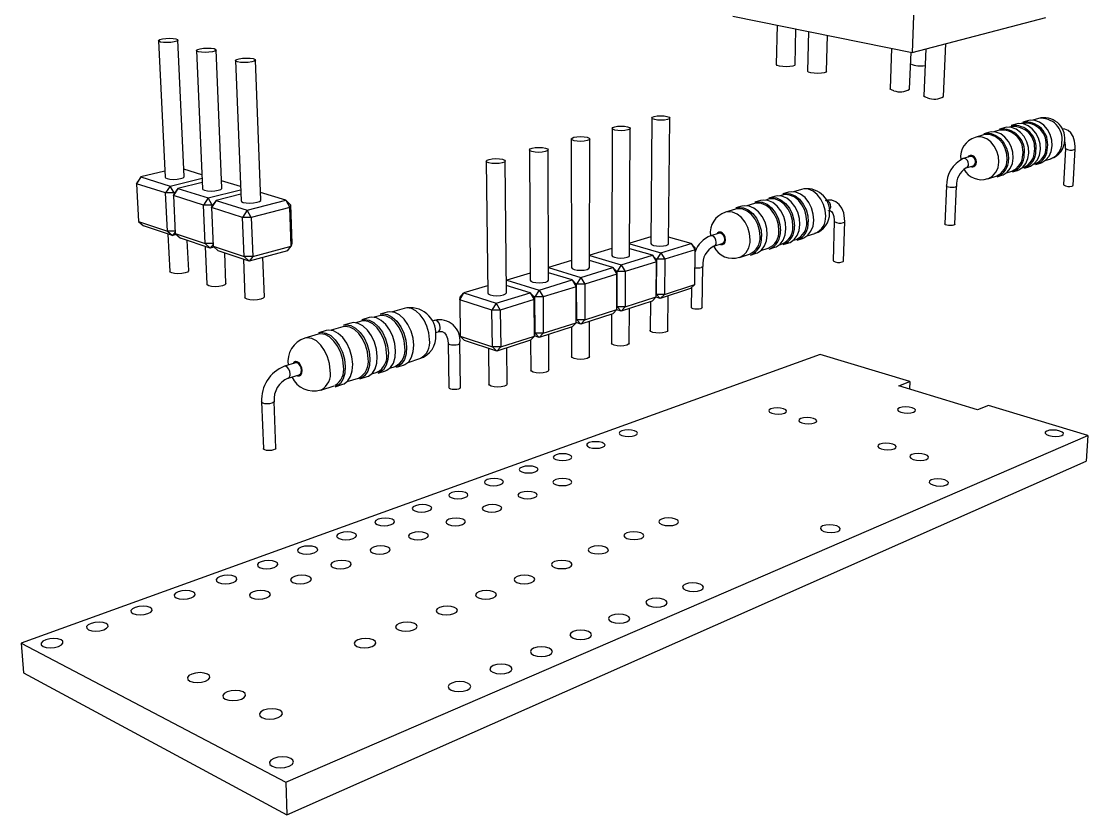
# Model space of a CAD drawing. Extents: x 0 to 139, y 0 to 200.
# Drawn here: x 71.4 to 139.2, y 117.5 to 168 of the extents above; entities that cross this region are included whole.
import ezdxf

# ---------------------------------------------------------------- set-up
doc = ezdxf.new("R2010")
doc.units = 0
doc.layers.get('0').update_dxf_attribs({"linetype": 'CONTINUOUS'})

msp = doc.modelspace()

# ---------------------------------------------------------------- linework, layer by layer
at = {"color": 7, "linetype": 'CONTINUOUS'}
for p, q in [((128.304, 172.298), (128.067, 165.997)), ((116.658, 168.303), (128.067, 165.997)), ((119.481, 167.733), (119.426, 165.229)), ((128.067, 165.997), (136.569, 168.213)), ((120.616, 165.211), (120.671, 167.492)), ((121.483, 167.328), (121.419, 164.803)), ((122.621, 164.781), (122.685, 167.085)), ((80.104, 166.732), (80.527, 158.051)), ((81.747, 158.101), (81.343, 166.776)), ((130.068, 163.185), (130.207, 166.555)), ((82.515, 166.112), (82.906, 157.312)), ((84.142, 157.359), (83.771, 166.153)), ((126.765, 166.26), (126.674, 163.679)), ((127.912, 163.647), (128.001, 166.011)), ((128.933, 166.223), (128.815, 163.221)), ((84.999, 165.472), (85.356, 156.551)), ((86.61, 156.595), (86.273, 165.51)), ((111.504, 161.818), (111.441, 153.833)), ((112.568, 153.824), (112.647, 161.812)), ((135.415, 161.646), (135.12, 161.558)), ((136.11, 161.79), (135.748, 161.682)), ((108.975, 161.159), (108.949, 153.076)), ((110.09, 153.072), (110.133, 161.157)), ((132.935, 160.905), (132.632, 160.814)), ((133.611, 161.042), (133.269, 160.94)), ((133.931, 161.203), (133.631, 161.113)), ((134.359, 161.266), (134.265, 161.238)), ((134.676, 161.425), (134.379, 161.336)), ((135.1, 161.488), (135.01, 161.461)), ((106.377, 160.482), (106.389, 152.299)), ((107.545, 152.3), (107.55, 160.484)), ((132.611, 160.742), (132.077, 160.582)), ((103.707, 159.785), (103.759, 151.501)), ((104.931, 151.507), (104.896, 159.792)), ((137.832, 159.878), (137.702, 157.559)), ((138.312, 157.531), (138.444, 159.851)), ((100.96, 159.069), (101.056, 150.68)), ((102.244, 150.692), (102.167, 159.081)), ((131.763, 159.375), (131.316, 159.238)), ((135.803, 158.878), (135.893, 158.907)), ((135.949, 158.86), (136.242, 158.953)), ((136.537, 159.111), (136.898, 159.225)), ((80.508, 158.435), (78.989, 158.072)), ((82.866, 158.21), (81.726, 158.559)), ((131.5, 158.637), (131.947, 158.776)), ((133.473, 158.075), (133.775, 158.171)), ((134.07, 158.33), (134.411, 158.437)), ((134.467, 158.39), (134.766, 158.485)), ((135.061, 158.644), (135.155, 158.673)), ((135.211, 158.626), (135.507, 158.72)), ((78.989, 158.072), (78.702, 157.634)), ((78.702, 157.634), (78.78, 157.78)), ((80.557, 157.045), (78.702, 157.634)), ((78.702, 157.634), (78.827, 155.236)), ((78.989, 158.072), (78.78, 157.78)), ((78.989, 158.072), (80.847, 157.488)), ((80.847, 157.488), (80.557, 157.045)), ((80.847, 157.488), (82.876, 157.982)), ((81.098, 157.046), (80.847, 157.488)), ((82.888, 157.709), (81.344, 157.332)), ((85.32, 157.459), (84.123, 157.825)), ((130.26, 157.492), (130.158, 155.075)), ((130.792, 155.051), (130.897, 157.47)), ((132.884, 157.954), (133.415, 158.122)), ((81.098, 157.046), (80.557, 157.045)), ((80.676, 154.621), (80.557, 157.045)), ((81.344, 157.332), (81.054, 156.887)), ((81.054, 156.887), (81.127, 157.037)), ((82.966, 156.279), (81.054, 156.887)), ((81.054, 156.887), (81.17, 154.457)), ((81.141, 157.056), (81.098, 157.046)), ((81.098, 157.046), (81.101, 156.985)), ((81.344, 157.332), (81.127, 157.037)), ((81.344, 157.332), (83.257, 156.73)), ((83.257, 156.73), (85.329, 157.247)), ((85.34, 156.963), (83.77, 156.569)), ((88.198, 156.578), (86.592, 157.07)), ((119.309, 156.829), (118.953, 156.722)), ((119.814, 156.91), (119.644, 156.859)), ((120.192, 157.093), (119.84, 156.988)), ((121.021, 157.272), (120.527, 157.124)), ((83.257, 156.73), (82.966, 156.279)), ((83.515, 156.28), (82.966, 156.279)), ((83.075, 153.823), (82.966, 156.279)), ((83.515, 156.28), (83.257, 156.73)), ((83.77, 156.569), (83.477, 156.117)), ((83.477, 156.117), (83.544, 156.271)), ((85.447, 155.491), (83.477, 156.117)), ((83.477, 156.117), (83.584, 153.653)), ((83.559, 156.291), (83.515, 156.28)), ((83.515, 156.28), (83.518, 156.211)), ((83.77, 156.569), (83.544, 156.271)), ((83.77, 156.569), (85.742, 155.949)), ((85.742, 155.949), (88.198, 156.578)), ((88.46, 156.126), (86.005, 155.492)), ((88.198, 156.578), (88.46, 156.126)), ((88.513, 156.281), (88.198, 156.578)), ((88.513, 156.281), (88.46, 156.126)), ((88.545, 153.662), (88.46, 156.126)), ((88.513, 156.281), (88.597, 153.823)), ((117.223, 156.205), (116.858, 156.096)), ((118.031, 156.376), (117.558, 156.234)), ((118.416, 156.562), (118.057, 156.455)), ((118.927, 156.644), (118.752, 156.592)), ((85.742, 155.949), (85.447, 155.491)), ((86.005, 155.492), (85.447, 155.491)), ((85.547, 153.001), (85.447, 155.491)), ((86.005, 155.492), (85.742, 155.949)), ((86.005, 155.492), (86.102, 153.002)), ((116.832, 156.017), (116.191, 155.825)), ((78.827, 155.236), (80.676, 154.621)), ((78.827, 155.236), (79.15, 154.952)), ((80.999, 154.335), (79.15, 154.952)), ((123.115, 155.24), (123.042, 152.731)), ((123.7, 152.713), (123.776, 155.223)), ((81.162, 154.622), (80.676, 154.621)), ((80.676, 154.621), (80.999, 154.335)), ((80.703, 154.433), (80.819, 152.056)), ((81.166, 154.557), (80.999, 154.335)), ((81.238, 154.396), (80.999, 154.335)), ((81.17, 154.457), (83.075, 153.823)), ((81.17, 154.457), (81.493, 154.169)), ((83.398, 153.534), (81.493, 154.169)), ((111.445, 154.258), (110.094, 153.853)), ((114.005, 153.833), (112.572, 154.233)), ((115.785, 154.483), (115.247, 154.318)), ((120.513, 154.034), (120.682, 154.088)), ((120.747, 154.038), (121.097, 154.149)), ((121.392, 154.312), (121.883, 154.468)), ((82.026, 152.11), (81.937, 154.021)), ((83.069, 153.644), (83.176, 151.237)), ((83.577, 153.824), (83.075, 153.823)), ((83.075, 153.823), (83.398, 153.534)), ((83.579, 153.769), (83.398, 153.534)), ((83.645, 153.599), (83.398, 153.534)), ((83.584, 153.653), (85.547, 153.001)), ((83.584, 153.653), (83.907, 153.364)), ((86.102, 153.002), (88.545, 153.662)), ((88.31, 153.371), (88.545, 153.662)), ((88.597, 153.823), (88.545, 153.662)), ((108.95, 153.509), (107.546, 153.087)), ((111.546, 153.078), (110.092, 153.496)), ((110.094, 153.8), (112.065, 153.237)), ((112.065, 153.237), (114.005, 153.833)), ((114.26, 153.424), (112.321, 152.824)), ((114.005, 153.833), (114.26, 153.424)), ((114.239, 153.57), (114.005, 153.833)), ((114.231, 151.212), (114.26, 153.424)), ((114.239, 153.57), (114.26, 153.424)), ((115.45, 153.659), (115.987, 153.826)), ((115.45, 153.659), (115.455, 153.661)), ((118.437, 153.376), (118.908, 153.525)), ((118.974, 153.475), (119.331, 153.589)), ((119.625, 153.753), (119.799, 153.808)), ((119.865, 153.758), (120.219, 153.87)), ((85.869, 152.709), (83.907, 153.364)), ((84.399, 151.288), (84.317, 153.227)), ((85.506, 152.83), (85.603, 150.395)), ((86.102, 153.002), (85.547, 153.001)), ((85.547, 153.001), (85.869, 152.709)), ((88.31, 153.371), (85.869, 152.709)), ((86.102, 153.002), (85.869, 152.709)), ((86.842, 150.442), (86.748, 152.947)), ((106.389, 152.74), (104.927, 152.301)), ((109.021, 152.304), (107.545, 152.739)), ((107.546, 153.056), (109.554, 152.467)), ((109.554, 152.467), (111.546, 153.078)), ((111.546, 153.078), (111.803, 152.663)), ((111.788, 152.814), (111.546, 153.078)), ((111.818, 152.823), (111.767, 152.837)), ((111.788, 152.814), (111.803, 152.663)), ((111.799, 150.591), (111.818, 152.823)), ((112.065, 153.237), (111.818, 152.823)), ((112.321, 152.824), (111.818, 152.823)), ((112.065, 153.237), (112.321, 152.824)), ((112.321, 152.824), (112.3, 150.592)), ((117.077, 152.945), (117.715, 153.147)), ((117.781, 153.097), (118.143, 153.212)), ((104.928, 152.293), (106.974, 151.676)), ((106.974, 151.676), (109.021, 152.304)), ((109.021, 152.304), (109.279, 151.883)), ((109.271, 152.037), (109.021, 152.304)), ((109.301, 152.046), (109.248, 152.062)), ((109.271, 152.037), (109.279, 151.883)), ((109.293, 149.788), (109.301, 152.046)), ((109.554, 152.467), (109.301, 152.046)), ((109.811, 152.047), (109.301, 152.046)), ((109.554, 152.467), (109.811, 152.047)), ((109.811, 152.047), (109.801, 149.789)), ((111.803, 152.663), (109.811, 152.047)), ((111.784, 150.426), (111.803, 152.663)), ((114.705, 149.748), (114.742, 152.374)), ((102.237, 151.457), (102.264, 151.501)), ((102.237, 151.472), (102.264, 151.501)), ((103.756, 151.95), (102.264, 151.501)), ((102.264, 151.501), (104.323, 150.863)), ((104.323, 150.863), (106.427, 151.508)), ((106.427, 151.508), (104.929, 151.962)), ((106.427, 151.508), (106.686, 151.08)), ((106.686, 151.239), (106.427, 151.508)), ((106.974, 151.676), (106.716, 151.249)), ((106.974, 151.676), (107.233, 151.25)), ((109.279, 151.883), (107.233, 151.25)), ((109.271, 149.618), (109.279, 151.883)), ((99.274, 150.249), (99.541, 150.684)), ((99.293, 150.412), (99.541, 150.684)), ((101.051, 151.137), (99.541, 150.684)), ((99.541, 150.684), (101.597, 150.026)), ((101.597, 150.026), (103.76, 150.69)), ((103.76, 150.69), (102.24, 151.165)), ((103.76, 150.69), (104.021, 150.256)), ((104.028, 150.419), (103.76, 150.69)), ((104.323, 150.863), (104.06, 150.429)), ((104.323, 150.863), (104.584, 150.43)), ((106.686, 151.08), (104.584, 150.43)), ((106.716, 151.249), (106.66, 151.266)), ((106.686, 151.239), (106.686, 151.08)), ((106.689, 148.788), (106.686, 151.08)), ((107.233, 151.25), (106.716, 151.249)), ((106.719, 148.963), (106.716, 151.249)), ((107.233, 151.25), (107.233, 148.963)), ((113.969, 150.955), (112.039, 150.333)), ((112.3, 150.592), (114.231, 151.212)), ((114.231, 151.212), (113.969, 150.955)), ((114.032, 151.017), (114.016, 149.757)), ((99.274, 150.249), (99.293, 150.412)), ((101.328, 149.586), (99.274, 150.249)), ((99.274, 150.249), (99.308, 147.93)), ((101.597, 150.026), (101.328, 149.586)), ((101.597, 150.026), (101.859, 149.587)), ((104.021, 150.256), (101.859, 149.587)), ((104.06, 150.429), (104, 150.448)), ((104.028, 150.419), (104.021, 150.256)), ((104.035, 147.936), (104.021, 150.256)), ((104.028, 150.419), (104.042, 148.105)), ((104.584, 150.43), (104.06, 150.429)), ((104.073, 148.115), (104.06, 150.429)), ((104.584, 150.43), (104.595, 148.116)), ((111.523, 150.166), (109.541, 149.528)), ((109.801, 149.789), (111.784, 150.426)), ((111.412, 150.131), (111.398, 148.307)), ((111.784, 150.426), (111.523, 150.166)), ((112.039, 150.333), (111.771, 150.413)), ((111.785, 150.595), (111.799, 150.591)), ((112.3, 150.592), (111.799, 150.591)), ((111.799, 150.591), (112.039, 150.333)), ((112.3, 150.592), (112.039, 150.333)), ((112.513, 148.297), (112.535, 150.493)), ((94.667, 149.459), (94.206, 149.321)), ((95.748, 149.702), (94.996, 149.477)), ((101.859, 149.587), (101.328, 149.586)), ((101.354, 147.243), (101.328, 149.586)), ((101.859, 149.587), (101.883, 147.244)), ((109.011, 149.357), (106.975, 148.701)), ((107.233, 148.963), (109.271, 149.618)), ((108.937, 149.333), (108.931, 147.485)), ((109.271, 149.618), (109.011, 149.357)), ((109.541, 149.528), (109.265, 149.613)), ((109.271, 149.794), (109.293, 149.788)), ((109.801, 149.789), (109.293, 149.788)), ((109.293, 149.788), (109.541, 149.528)), ((109.801, 149.789), (109.541, 149.528)), ((110.06, 147.48), (110.072, 149.699)), ((92.343, 148.763), (91.872, 148.623)), ((93.009, 148.882), (92.671, 148.781)), ((93.511, 149.113), (93.046, 148.974)), ((94.17, 149.23), (93.84, 149.131)), ((97.672, 148.937), (97.513, 148.888)), ((104.595, 148.116), (106.689, 148.788)), ((106.689, 148.788), (106.431, 148.525)), ((106.688, 148.972), (106.719, 148.963)), ((106.975, 148.701), (106.689, 148.792)), ((107.233, 148.963), (106.719, 148.963)), ((106.719, 148.963), (106.975, 148.701)), ((107.233, 148.963), (106.975, 148.701)), ((107.542, 146.641), (107.543, 148.884)), ((90.26, 148.059), (89.417, 147.806)), ((90.776, 148.295), (90.298, 148.152)), ((91.834, 148.53), (91.103, 148.311)), ((97.742, 148.168), (97.895, 148.215)), ((104.042, 148.105), (104.035, 147.936)), ((104.041, 148.125), (104.073, 148.115)), ((104.595, 148.116), (104.073, 148.115)), ((104.073, 148.115), (104.339, 147.851)), ((106.431, 148.525), (104.339, 147.851)), ((104.595, 148.116), (104.339, 147.851)), ((104.955, 145.78), (104.945, 148.046)), ((106.395, 148.514), (106.398, 146.641)), ((98.54, 147.491), (98.586, 144.671)), ((99.332, 144.683), (99.29, 147.503)), ((99.308, 147.93), (101.354, 147.243)), ((99.583, 147.665), (99.308, 147.93)), ((101.628, 146.977), (99.583, 147.665)), ((103.779, 147.671), (101.628, 146.977)), ((101.883, 147.244), (104.035, 147.936)), ((104.035, 147.936), (103.779, 147.671)), ((103.784, 147.675), (103.796, 145.774)), ((104.339, 147.851), (104.036, 147.95)), ((122.224, 146.764), (71.373, 128.394)), ((101.096, 147.156), (101.122, 144.883)), ((101.883, 147.244), (101.354, 147.243)), ((101.354, 147.243), (101.628, 146.977)), ((101.883, 147.244), (101.628, 146.977)), ((102.297, 144.895), (102.276, 147.186)), ((127.915, 145.039), (122.224, 146.764)), ((88.829, 146.23), (88.12, 146.013)), ((94.837, 145.898), (95.166, 146.003)), ((95.247, 145.948), (95.705, 146.093)), ((95.987, 146.263), (96.736, 146.5)), ((88.354, 145.256), (89.062, 145.476)), ((92.114, 145.036), (92.841, 145.266)), ((92.924, 145.211), (93.393, 145.36)), ((93.674, 145.53), (94.01, 145.636)), ((94.092, 145.581), (94.556, 145.728)), ((90.436, 144.504), (91.275, 144.77)), ((91.358, 144.714), (91.834, 144.865)), ((127.217, 144.771), (127.915, 145.039)), ((132.23, 143.24), (127.217, 144.771)), ((127.915, 145.039), (127.897, 144.564)), ((86.662, 143.743), (86.776, 140.777)), ((87.569, 140.81), (87.459, 143.775)), ((132.923, 143.52), (132.23, 143.24)), ((139.242, 141.605), (132.923, 143.52)), ((88.197, 119.535), (139.242, 141.605)), ((139.242, 141.605), (139.143, 139.973)), ((88.274, 117.471), (139.143, 139.973)), ((71.373, 128.394), (71.504, 126.504)), ((71.373, 128.394), (88.197, 119.535)), ((71.504, 126.504), (88.274, 117.471)), ((88.197, 119.535), (88.274, 117.471))]:
    msp.add_line(p, q, dxfattribs=at)
for points in [[(80.349, 166.851), (80.566, 166.881), (80.807, 166.892), (81.035, 166.882), (81.216, 166.853), (81.323, 166.809), (81.338, 166.756), (81.26, 166.703), (81.1, 166.658), (80.882, 166.627), (80.64, 166.616), (80.411, 166.626), (80.229, 166.655), (80.124, 166.7), (80.109, 166.753), (80.189, 166.806), (80.349, 166.851)], [(82.757, 166.232), (82.976, 166.263), (83.22, 166.274), (83.452, 166.264), (83.637, 166.234), (83.748, 166.189), (83.767, 166.134), (83.691, 166.08), (83.531, 166.033), (83.311, 166.001), (83.066, 165.99), (82.833, 166), (82.647, 166.031), (82.537, 166.077), (82.519, 166.131), (82.597, 166.185), (82.757, 166.232)], [(85.239, 165.594), (85.459, 165.626), (85.706, 165.638), (85.942, 165.627), (86.132, 165.596), (86.248, 165.549), (86.27, 165.494), (86.196, 165.437), (86.036, 165.389), (85.815, 165.357), (85.567, 165.345), (85.329, 165.355), (85.138, 165.387), (85.024, 165.434), (85.003, 165.49), (85.079, 165.546), (85.239, 165.594)], [(120.616, 165.211), (120.586, 165.169), (120.472, 165.124), (120.288, 165.094), (120.064, 165.082), (119.833, 165.092), (119.631, 165.122), (119.488, 165.166), (119.427, 165.219), (119.426, 165.229)], [(122.621, 164.781), (122.593, 164.74), (122.48, 164.694), (122.296, 164.663), (122.069, 164.652), (121.836, 164.662), (121.63, 164.692), (121.484, 164.737), (121.42, 164.791), (121.419, 164.803)], [(126.905, 163.557), (126.75, 163.605), (126.678, 163.662), (126.674, 163.679)], [(129.054, 163.095), (128.895, 163.144), (128.819, 163.202), (128.815, 163.221)], [(111.683, 161.713), (111.553, 161.76), (111.504, 161.814), (111.541, 161.869), (111.66, 161.916), (111.841, 161.947), (112.058, 161.958), (112.277, 161.948), (112.466, 161.918), (112.596, 161.872), (112.646, 161.817), (112.61, 161.762), (112.492, 161.715), (112.31, 161.684), (112.092, 161.672), (111.872, 161.683), (111.683, 161.713)], [(136.242, 158.953), (136.33, 158.987), (136.582, 159.149), (136.781, 159.39), (136.916, 159.693), (136.974, 160.039), (136.954, 160.402), (136.855, 160.759), (136.685, 161.083), (136.456, 161.354), (136.183, 161.551), (135.886, 161.662), (135.584, 161.68), (135.415, 161.646)], [(109.151, 161.053), (109.022, 161.101), (108.975, 161.157), (109.016, 161.213), (109.139, 161.261), (109.324, 161.293), (109.544, 161.305), (109.766, 161.294), (109.956, 161.263), (110.084, 161.216), (110.133, 161.16), (110.093, 161.103), (109.971, 161.055), (109.785, 161.023), (109.564, 161.011), (109.341, 161.022), (109.151, 161.053)], [(133.775, 158.171), (133.863, 158.204), (134.115, 158.368), (134.314, 158.611), (134.448, 158.919), (134.505, 159.269), (134.483, 159.637), (134.383, 159.999), (134.212, 160.329), (133.98, 160.604), (133.706, 160.805), (133.407, 160.919), (133.105, 160.938), (132.935, 160.905)], [(134.766, 158.485), (134.855, 158.518), (135.106, 158.681), (135.306, 158.924), (135.439, 159.23), (135.497, 159.578), (135.476, 159.945), (135.376, 160.304), (135.205, 160.632), (134.975, 160.905), (134.701, 161.105), (134.403, 161.218), (134.101, 161.236), (133.931, 161.203)], [(135.507, 158.72), (135.596, 158.754), (135.847, 158.916), (136.047, 159.158), (136.181, 159.463), (136.239, 159.81), (136.218, 160.175), (136.119, 160.533), (135.949, 160.859), (135.719, 161.13), (135.446, 161.329), (135.148, 161.441), (134.846, 161.459), (134.676, 161.425)], [(138.444, 159.851), (138.447, 160.03), (138.41, 160.353), (138.315, 160.647), (138.177, 160.867), (138.003, 161.023), (137.797, 161.113), (137.613, 161.128)], [(106.549, 160.375), (106.422, 160.424), (106.377, 160.482), (106.422, 160.54), (106.548, 160.589), (106.738, 160.622), (106.962, 160.634), (107.186, 160.623), (107.376, 160.591), (107.504, 160.542), (107.55, 160.485), (107.507, 160.427), (107.381, 160.377), (107.191, 160.344), (106.966, 160.332), (106.74, 160.343), (106.549, 160.375)], [(134.114, 159.174), (134.093, 159.527), (133.997, 159.874), (133.833, 160.19), (133.611, 160.454), (133.349, 160.647), (133.063, 160.756), (132.774, 160.775), (132.611, 160.742)], [(132.632, 160.814), (132.802, 160.847), (133.104, 160.828), (133.403, 160.714), (133.677, 160.512), (133.909, 160.237), (134.08, 159.906), (134.181, 159.544), (134.203, 159.174)], [(103.875, 159.678), (103.749, 159.728), (103.707, 159.788), (103.755, 159.847), (103.886, 159.898), (104.08, 159.932), (104.308, 159.944), (104.534, 159.933), (104.725, 159.9), (104.853, 159.85), (104.896, 159.79), (104.849, 159.731), (104.718, 159.68), (104.524, 159.646), (104.295, 159.633), (104.067, 159.645), (103.875, 159.678)], [(101.126, 158.961), (101, 159.013), (100.961, 159.074), (101.013, 159.135), (101.149, 159.187), (101.348, 159.222), (101.579, 159.235), (101.808, 159.223), (102, 159.189), (102.126, 159.138), (102.167, 159.077), (102.116, 159.015), (101.98, 158.963), (101.781, 158.928), (101.548, 158.915), (101.318, 158.927), (101.126, 158.961)], [(131.947, 158.776), (132.023, 158.82), (132.083, 158.905), (132.107, 159.017), (132.093, 159.137), (132.043, 159.248), (131.964, 159.333), (131.868, 159.378), (131.771, 159.377), (131.763, 159.375)], [(80.527, 158.051), (80.547, 158.013), (80.651, 157.96), (80.83, 157.925), (81.056, 157.913), (81.294, 157.926), (81.509, 157.962), (81.666, 158.015), (81.742, 158.078), (81.747, 158.101)], [(138.255, 157.488), (138.304, 157.514), (138.312, 157.531)], [(82.906, 157.312), (82.928, 157.271), (83.037, 157.216), (83.22, 157.18), (83.45, 157.167), (83.691, 157.181), (83.907, 157.218), (84.064, 157.273), (84.138, 157.338), (84.142, 157.359)], [(120.219, 153.87), (120.307, 153.904), (120.557, 154.074), (120.753, 154.331), (120.88, 154.658), (120.93, 155.034), (120.9, 155.431), (120.79, 155.822), (120.609, 156.181), (120.37, 156.482), (120.088, 156.705), (119.784, 156.834), (119.479, 156.861), (119.309, 156.829)], [(121.364, 155.199), (121.335, 155.577), (121.23, 155.951), (121.058, 156.293), (120.829, 156.58), (120.56, 156.792), (120.27, 156.915), (119.978, 156.941), (119.814, 156.91)], [(119.84, 156.988), (120.01, 157.02), (120.315, 156.993), (120.619, 156.865), (120.9, 156.643), (121.139, 156.343), (121.32, 155.985), (121.429, 155.595), (121.459, 155.199)], [(121.097, 154.149), (121.186, 154.183), (121.436, 154.352), (121.632, 154.609), (121.76, 154.935), (121.811, 155.308), (121.78, 155.704), (121.671, 156.093), (121.491, 156.45), (121.252, 156.749), (120.971, 156.971), (120.668, 157.099), (120.362, 157.125), (120.192, 157.093)], [(85.356, 156.551), (85.381, 156.506), (85.494, 156.45), (85.682, 156.412), (85.916, 156.399), (86.16, 156.413), (86.377, 156.451), (86.534, 156.508), (86.607, 156.575), (86.61, 156.595)], [(116.858, 156.096), (117.029, 156.128), (117.334, 156.099), (117.639, 155.967), (117.921, 155.741), (118.162, 155.435), (118.344, 155.071), (118.456, 154.674), (118.488, 154.272)], [(118.143, 153.212), (118.232, 153.246), (118.481, 153.416), (118.676, 153.676), (118.802, 154.006), (118.851, 154.385), (118.819, 154.787), (118.708, 155.183), (118.526, 155.546), (118.285, 155.851), (118.003, 156.077), (117.698, 156.208), (117.393, 156.237), (117.223, 156.205)], [(119.586, 154.644), (119.556, 155.027), (119.451, 155.404), (119.277, 155.75), (119.047, 156.04), (118.778, 156.255), (118.487, 156.38), (118.195, 156.407), (118.031, 156.376)], [(118.057, 156.455), (118.228, 156.487), (118.533, 156.459), (118.837, 156.328), (119.119, 156.103), (119.359, 155.8), (119.541, 155.439), (119.651, 155.044), (119.683, 154.645)], [(119.331, 153.589), (119.42, 153.622), (119.67, 153.793), (119.865, 154.051), (119.992, 154.379), (120.041, 154.756), (120.01, 155.155), (119.9, 155.549), (119.718, 155.909), (119.478, 156.212), (119.196, 156.436), (118.892, 156.566), (118.587, 156.594), (118.416, 156.562)], [(120.48, 154.923), (120.45, 155.304), (120.345, 155.679), (120.172, 156.023), (119.943, 156.311), (119.673, 156.525), (119.383, 156.649), (119.091, 156.675), (118.927, 156.644)], [(118.953, 156.722), (119.123, 156.755), (119.429, 156.727), (119.733, 156.598), (120.014, 156.374), (120.254, 156.073), (120.435, 155.713), (120.545, 155.321), (120.576, 154.923)], [(123.776, 155.223), (123.773, 155.421), (123.718, 155.772), (123.593, 156.089), (123.425, 156.32), (123.217, 156.483), (122.95, 156.578), (122.679, 156.582), (122.534, 156.549)], [(118.391, 154.272), (118.36, 154.656), (118.253, 155.036), (118.079, 155.384), (117.849, 155.677), (117.579, 155.893), (117.287, 156.02), (116.995, 156.047), (116.832, 156.017)], [(122.729, 155.917), (122.781, 155.928), (122.865, 155.918), (122.944, 155.864), (123.022, 155.75), (123.089, 155.555), (123.116, 155.321), (123.115, 155.24)], [(130.726, 155), (130.632, 154.98), (130.515, 154.973), (130.391, 154.98), (130.28, 154.999), (130.199, 155.028), (130.16, 155.063), (130.158, 155.075)], [(130.792, 155.051), (130.781, 155.029), (130.726, 155)], [(115.987, 153.826), (116.062, 153.872), (116.119, 153.963), (116.141, 154.084), (116.124, 154.215), (116.07, 154.337), (115.988, 154.432), (115.89, 154.483), (115.792, 154.485), (115.785, 154.483)], [(111.441, 153.833), (111.441, 153.828), (111.49, 153.765), (111.617, 153.712)], [(111.617, 153.712), (111.804, 153.676), (112.021, 153.664), (112.236, 153.677), (112.415, 153.713), (112.532, 153.767), (112.568, 153.824)], [(108.949, 153.076), (108.949, 153.074), (108.996, 153.009), (109.122, 152.954)], [(109.122, 152.954), (109.309, 152.918), (109.529, 152.905), (109.747, 152.919), (109.93, 152.956), (110.051, 153.011), (110.09, 153.072)], [(123.624, 152.653), (123.685, 152.685), (123.7, 152.713)], [(82.026, 152.11), (82.021, 152.085), (81.946, 152.015), (81.791, 151.956), (81.579, 151.916), (81.344, 151.902), (81.12, 151.916), (80.943, 151.955), (80.839, 152.014), (80.819, 152.056)], [(106.389, 152.299), (106.433, 152.233), (106.559, 152.177)], [(106.559, 152.177), (106.747, 152.139), (106.969, 152.126), (107.191, 152.14), (107.378, 152.178), (107.503, 152.235), (107.545, 152.3)], [(103.759, 151.501), (103.801, 151.435), (103.926, 151.377)], [(103.926, 151.377), (104.114, 151.339), (104.339, 151.325), (104.564, 151.339), (104.756, 151.379), (104.884, 151.437), (104.931, 151.506), (104.931, 151.507)], [(84.399, 151.288), (84.395, 151.265), (84.321, 151.193), (84.166, 151.132), (83.953, 151.091), (83.715, 151.077), (83.487, 151.091), (83.306, 151.131), (83.198, 151.191), (83.176, 151.237)], [(101.056, 150.68), (101.095, 150.616), (101.219, 150.556)], [(101.219, 150.556), (101.408, 150.516), (101.635, 150.502), (101.864, 150.517), (102.06, 150.557), (102.194, 150.617), (102.244, 150.688), (102.244, 150.692)], [(86.842, 150.442), (86.839, 150.42), (86.768, 150.346), (86.613, 150.284), (86.398, 150.242), (86.157, 150.226), (85.925, 150.241), (85.74, 150.282), (85.628, 150.345), (85.603, 150.395)], [(94.206, 149.321), (94.373, 149.349), (94.675, 149.304), (94.98, 149.145), (95.268, 148.881), (95.519, 148.53), (95.715, 148.118), (95.842, 147.671), (95.891, 147.223)], [(95.705, 146.093), (95.791, 146.127), (96.029, 146.305), (96.21, 146.585), (96.32, 146.947), (96.351, 147.366), (96.302, 147.814), (96.175, 148.259), (95.98, 148.671), (95.729, 149.02), (95.441, 149.283), (95.135, 149.442), (94.833, 149.487), (94.667, 149.459)], [(114.615, 149.677), (114.506, 149.653), (114.375, 149.645), (114.242, 149.653), (114.127, 149.676), (114.048, 149.711), (114.016, 149.753), (114.016, 149.757)], [(114.705, 149.748), (114.685, 149.712), (114.615, 149.677)], [(91.872, 148.623), (92.037, 148.65), (92.338, 148.604), (92.643, 148.441), (92.932, 148.173), (93.183, 147.818), (93.38, 147.4), (93.509, 146.949), (93.56, 146.495)], [(93.393, 145.36), (93.478, 145.393), (93.715, 145.573), (93.893, 145.854), (94.001, 146.219), (94.031, 146.642), (93.98, 147.095), (93.851, 147.545), (93.655, 147.962), (93.403, 148.316), (93.115, 148.583), (92.81, 148.745), (92.509, 148.791), (92.343, 148.763)], [(94.623, 146.861), (94.574, 147.293), (94.452, 147.722), (94.264, 148.119), (94.024, 148.456), (93.748, 148.711), (93.456, 148.865), (93.168, 148.909), (93.009, 148.882)], [(93.046, 148.974), (93.212, 149.002), (93.513, 148.956), (93.818, 148.795), (94.107, 148.529), (94.358, 148.176), (94.554, 147.761), (94.682, 147.312), (94.733, 146.861)], [(94.556, 145.728), (94.641, 145.762), (94.879, 145.941), (95.058, 146.222), (95.167, 146.585), (95.198, 147.006), (95.148, 147.456), (95.02, 147.904), (94.824, 148.318), (94.573, 148.67), (94.285, 148.935), (93.979, 149.096), (93.678, 149.141), (93.511, 149.113)], [(95.782, 147.223), (95.735, 147.652), (95.613, 148.079), (95.426, 148.473), (95.186, 148.808), (94.911, 149.061), (94.618, 149.214), (94.33, 149.257), (94.17, 149.23)], [(91.878, 146.005), (91.827, 146.442), (91.703, 146.877), (91.513, 147.28), (91.273, 147.622), (90.997, 147.881), (90.705, 148.039), (90.418, 148.085), (90.26, 148.059)], [(90.298, 148.152), (90.463, 148.179), (90.763, 148.131), (91.068, 147.967), (91.356, 147.696), (91.608, 147.338), (91.806, 146.917), (91.936, 146.462), (91.989, 146.005)], [(91.834, 144.865), (91.919, 144.899), (92.155, 145.078), (92.332, 145.361), (92.438, 145.728), (92.467, 146.154), (92.414, 146.61), (92.284, 147.064), (92.087, 147.484), (91.835, 147.841), (91.547, 148.111), (91.242, 148.275), (90.941, 148.322), (90.776, 148.295)], [(93.45, 146.495), (93.401, 146.929), (93.277, 147.361), (93.089, 147.76), (92.849, 148.1), (92.573, 148.356), (92.281, 148.512), (91.993, 148.557), (91.834, 148.53)], [(97.895, 148.215), (97.984, 148.235), (98.149, 148.226), (98.303, 148.14), (98.419, 147.994), (98.503, 147.782), (98.54, 147.491)], [(111.572, 148.175), (111.446, 148.233), (111.398, 148.302), (111.398, 148.307)], [(112.513, 148.297), (112.477, 148.234), (112.362, 148.176), (112.184, 148.137), (111.972, 148.123), (111.757, 148.136), (111.572, 148.175)], [(109.102, 147.352), (108.977, 147.412), (108.931, 147.482), (108.931, 147.485)], [(110.06, 147.48), (110.021, 147.413), (109.902, 147.353), (109.721, 147.313), (109.505, 147.298), (109.287, 147.312), (109.102, 147.352)], [(94.733, 146.861), (94.702, 146.439), (94.594, 146.075), (94.415, 145.794), (94.178, 145.615), (94.092, 145.581)], [(95.891, 147.223), (95.86, 146.803), (95.751, 146.44), (95.57, 146.16), (95.333, 145.981), (95.247, 145.948)], [(106.566, 146.507), (106.441, 146.569), (106.398, 146.641)], [(107.542, 146.641), (107.499, 146.57), (107.376, 146.508), (107.191, 146.467), (106.971, 146.452), (106.752, 146.466), (106.566, 146.507)], [(89.062, 145.476), (89.133, 145.524), (89.184, 145.624), (89.198, 145.759), (89.174, 145.909), (89.115, 146.05), (89.03, 146.161), (88.932, 146.225), (88.836, 146.232), (88.829, 146.23)], [(91.989, 146.005), (91.961, 145.578), (91.855, 145.211), (91.678, 144.927), (91.443, 144.748), (91.358, 144.714)], [(93.56, 146.495), (93.531, 146.071), (93.424, 145.706), (93.246, 145.424), (93.009, 145.245), (92.924, 145.211)], [(103.96, 145.64), (103.837, 145.703), (103.796, 145.774)], [(104.955, 145.78), (104.955, 145.778), (104.909, 145.704), (104.782, 145.641), (104.592, 145.598), (104.369, 145.583), (104.147, 145.597), (103.96, 145.64)], [(98.586, 144.671), (98.609, 144.629), (98.685, 144.587), (98.802, 144.56), (98.944, 144.55), (99.088, 144.56), (99.212, 144.588)], [(99.212, 144.588), (99.298, 144.629), (99.331, 144.678), (99.332, 144.683)], [(101.283, 144.748), (101.161, 144.813), (101.122, 144.883)], [(102.297, 144.895), (102.297, 144.891), (102.247, 144.814), (102.116, 144.749), (101.922, 144.705), (101.695, 144.689), (101.471, 144.705), (101.283, 144.748)], [(119.884, 143.313), (119.691, 143.356), (119.471, 143.37), (119.257, 143.355), (119.081, 143.312), (118.97, 143.248), (118.941, 143.172), (118.999, 143.096), (119.135, 143.031), (119.329, 142.988), (119.55, 142.973), (119.766, 142.988), (119.942, 143.032), (120.053, 143.097), (120.08, 143.173), (120.021, 143.249), (119.884, 143.313)], [(128.072, 143.376), (127.873, 143.419), (127.651, 143.434), (127.438, 143.419), (127.267, 143.376), (127.164, 143.311), (127.145, 143.235), (127.212, 143.159), (127.356, 143.095), (127.556, 143.052), (127.779, 143.037), (127.993, 143.052), (128.164, 143.096), (128.267, 143.16), (128.285, 143.236), (128.216, 143.312), (128.072, 143.376)], [(121.798, 142.693), (121.601, 142.736), (121.379, 142.752), (121.162, 142.736), (120.986, 142.692), (120.876, 142.627), (120.849, 142.549), (120.91, 142.472), (121.049, 142.406), (121.246, 142.362), (121.47, 142.347), (121.687, 142.362), (121.864, 142.407), (121.974, 142.473), (121.999, 142.55), (121.937, 142.628), (121.798, 142.693)], [(110.409, 141.905), (110.218, 141.949), (109.996, 141.965), (109.775, 141.949), (109.589, 141.904), (109.467, 141.837), (109.426, 141.758), (109.474, 141.678), (109.603, 141.611), (109.795, 141.566), (110.018, 141.55), (110.24, 141.566), (110.427, 141.612), (110.549, 141.679), (110.588, 141.759), (110.539, 141.838), (110.409, 141.905)], [(136.77, 141.6), (136.98, 141.555), (137.211, 141.539), (137.428, 141.555), (137.597, 141.601), (137.692, 141.668), (137.7, 141.748), (137.618, 141.827), (137.461, 141.894), (137.251, 141.939), (137.022, 141.955), (136.806, 141.939), (136.637, 141.894), (136.541, 141.826), (136.532, 141.747), (136.612, 141.668), (136.77, 141.6)], [(108.349, 141.154), (108.158, 141.2), (107.933, 141.215), (107.71, 141.199), (107.52, 141.153), (107.394, 141.085), (107.351, 141.004), (107.397, 140.923), (107.526, 140.854), (107.717, 140.808), (107.943, 140.792), (108.168, 140.808), (108.358, 140.855), (108.483, 140.924), (108.525, 141.005), (108.478, 141.086), (108.349, 141.154)], [(87.423, 140.693), (87.286, 140.661), (87.132, 140.65), (86.984, 140.661), (86.865, 140.692), (86.792, 140.739), (86.776, 140.777)], [(87.569, 140.81), (87.567, 140.794), (87.522, 140.739), (87.423, 140.693)], [(126.092, 140.759), (126.297, 140.713), (126.528, 140.697), (126.75, 140.713), (126.928, 140.759), (127.035, 140.829), (127.055, 140.91), (126.986, 140.992), (126.837, 141.06), (126.633, 141.106), (126.403, 141.122), (126.183, 141.106), (126.005, 141.06), (125.897, 140.991), (125.876, 140.909), (125.944, 140.828), (126.092, 140.759)], [(106.243, 140.387), (106.051, 140.433), (105.825, 140.45), (105.598, 140.433), (105.406, 140.386), (105.276, 140.316), (105.23, 140.233), (105.274, 140.15), (105.401, 140.08), (105.594, 140.033), (105.822, 140.016), (106.05, 140.033), (106.243, 140.081), (106.372, 140.151), (106.417, 140.234), (106.372, 140.317), (106.243, 140.387)], [(128.143, 140.089), (128.352, 140.042), (128.586, 140.025), (128.809, 140.042), (128.987, 140.09), (129.094, 140.16), (129.112, 140.243), (129.039, 140.326), (128.887, 140.396), (128.679, 140.443), (128.446, 140.459), (128.224, 140.443), (128.046, 140.396), (127.939, 140.325), (127.92, 140.243), (127.991, 140.159), (128.143, 140.089)], [(104.09, 139.602), (103.898, 139.65), (103.669, 139.666), (103.44, 139.65), (103.244, 139.602), (103.11, 139.53), (103.061, 139.445), (103.103, 139.361), (103.23, 139.289), (103.423, 139.24), (103.652, 139.224), (103.883, 139.241), (104.08, 139.289), (104.213, 139.361), (104.261, 139.446), (104.218, 139.531), (104.09, 139.602)], [(101.889, 138.8), (101.695, 138.849), (101.465, 138.866), (101.232, 138.848), (101.032, 138.799), (100.895, 138.726), (100.843, 138.64), (100.882, 138.553), (101.008, 138.479), (101.202, 138.43), (101.434, 138.413), (101.668, 138.43), (101.868, 138.48), (102.005, 138.553), (102.056, 138.64), (102.015, 138.727), (101.889, 138.8)], [(106.241, 138.802), (106.044, 138.851), (105.813, 138.868), (105.581, 138.851), (105.384, 138.802), (105.251, 138.729), (105.204, 138.642), (105.249, 138.555), (105.379, 138.481), (105.576, 138.432), (105.809, 138.415), (106.043, 138.432), (106.24, 138.482), (106.372, 138.556), (106.418, 138.643), (106.372, 138.729), (106.241, 138.802)], [(129.392, 138.459), (129.607, 138.409), (129.847, 138.392), (130.075, 138.41), (130.257, 138.459), (130.364, 138.533), (130.381, 138.62), (130.305, 138.707), (130.148, 138.781), (129.934, 138.83), (129.696, 138.847), (129.469, 138.829), (129.287, 138.78), (129.179, 138.707), (129.161, 138.62), (129.236, 138.533), (129.392, 138.459)], [(99.636, 137.979), (99.443, 138.029), (99.21, 138.047), (98.974, 138.029), (98.77, 137.979), (98.63, 137.904), (98.573, 137.815), (98.61, 137.726), (98.735, 137.651), (98.93, 137.601), (99.164, 137.583), (99.401, 137.601), (99.606, 137.651), (99.746, 137.727), (99.801, 137.816), (99.762, 137.904), (99.636, 137.979)], [(104.038, 137.981), (103.841, 138.031), (103.607, 138.049), (103.372, 138.031), (103.171, 137.981), (103.035, 137.906), (102.984, 137.817), (103.026, 137.728), (103.156, 137.653), (103.354, 137.603), (103.589, 137.585), (103.825, 137.603), (104.027, 137.653), (104.163, 137.729), (104.212, 137.818), (104.168, 137.907), (104.038, 137.981)], [(97.332, 137.14), (97.138, 137.191), (96.903, 137.208), (96.664, 137.19), (96.456, 137.139), (96.311, 137.062), (96.251, 136.972), (96.286, 136.881), (96.41, 136.804), (96.605, 136.752), (96.841, 136.734), (97.081, 136.752), (97.29, 136.804), (97.434, 136.881), (97.493, 136.972), (97.457, 137.063), (97.332, 137.14)], [(101.783, 137.141), (101.586, 137.193), (101.35, 137.21), (101.112, 137.192), (100.907, 137.141), (100.767, 137.064), (100.712, 136.974), (100.753, 136.883), (100.881, 136.805), (101.08, 136.754), (101.317, 136.736), (101.557, 136.754), (101.762, 136.806), (101.902, 136.883), (101.955, 136.974), (101.913, 137.065), (101.783, 137.141)], [(94.973, 136.28), (94.778, 136.332), (94.542, 136.351), (94.299, 136.332), (94.087, 136.28), (93.938, 136.201), (93.874, 136.108), (93.906, 136.015), (94.029, 135.936), (94.225, 135.883), (94.463, 135.865), (94.707, 135.883), (94.92, 135.936), (95.068, 136.016), (95.13, 136.109), (95.097, 136.202), (94.973, 136.28)], [(99.476, 136.282), (99.278, 136.334), (99.04, 136.352), (98.798, 136.334), (98.59, 136.281), (98.445, 136.203), (98.387, 136.11), (98.425, 136.017), (98.553, 135.938), (98.752, 135.885), (98.991, 135.866), (99.234, 135.885), (99.444, 135.938), (99.588, 136.017), (99.644, 136.11), (99.605, 136.203), (99.476, 136.282)], [(113.004, 136.287), (112.796, 136.339), (112.554, 136.357), (112.315, 136.339), (112.116, 136.286), (111.986, 136.208), (111.945, 136.115), (112, 136.021), (112.143, 135.942), (112.352, 135.889), (112.595, 135.871), (112.836, 135.889), (113.036, 135.943), (113.165, 136.022), (113.204, 136.115), (113.148, 136.208), (113.004, 136.287)], [(123.27, 135.852), (123.053, 135.906), (122.807, 135.924), (122.569, 135.905), (122.375, 135.852), (122.255, 135.772), (122.227, 135.678), (122.296, 135.584), (122.451, 135.504), (122.669, 135.45), (122.917, 135.431), (123.157, 135.45), (123.351, 135.504), (123.47, 135.584), (123.496, 135.679), (123.426, 135.773), (123.27, 135.852)], [(92.559, 135.4), (92.363, 135.454), (92.124, 135.472), (91.878, 135.454), (91.662, 135.4), (91.509, 135.319), (91.441, 135.224), (91.47, 135.129), (91.592, 135.048), (91.788, 134.994), (92.028, 134.975), (92.276, 134.994), (92.493, 135.048), (92.646, 135.129), (92.712, 135.225), (92.681, 135.32), (92.559, 135.4)], [(97.114, 135.401), (96.915, 135.455), (96.675, 135.474), (96.43, 135.455), (96.217, 135.401), (96.068, 135.321), (96.007, 135.226), (96.042, 135.13), (96.169, 135.049), (96.368, 134.995), (96.61, 134.976), (96.856, 134.995), (97.07, 135.049), (97.218, 135.131), (97.278, 135.226), (97.242, 135.321), (97.114, 135.401)], [(110.801, 135.406), (110.591, 135.459), (110.347, 135.478), (110.105, 135.459), (109.902, 135.405), (109.768, 135.325), (109.723, 135.229), (109.776, 135.134), (109.919, 135.053), (110.129, 134.999), (110.374, 134.98), (110.618, 134.999), (110.822, 135.053), (110.955, 135.134), (110.998, 135.23), (110.943, 135.325), (110.801, 135.406)], [(90.086, 134.499), (89.89, 134.554), (89.649, 134.573), (89.399, 134.554), (89.179, 134.499), (89.021, 134.416), (88.949, 134.319), (88.975, 134.221), (89.096, 134.138), (89.292, 134.083), (89.535, 134.063), (89.786, 134.083), (90.007, 134.139), (90.165, 134.222), (90.235, 134.319), (90.207, 134.417), (90.086, 134.499)], [(94.695, 134.5), (94.496, 134.555), (94.253, 134.574), (94.005, 134.555), (93.788, 134.5), (93.635, 134.417), (93.569, 134.32), (93.601, 134.222), (93.727, 134.139), (93.927, 134.084), (94.171, 134.064), (94.421, 134.084), (94.639, 134.139), (94.792, 134.223), (94.856, 134.32), (94.822, 134.418), (94.695, 134.5)], [(108.544, 134.503), (108.334, 134.558), (108.087, 134.577), (107.842, 134.558), (107.634, 134.503), (107.496, 134.421), (107.449, 134.323), (107.499, 134.225), (107.64, 134.142), (107.851, 134.086), (108.099, 134.067), (108.346, 134.087), (108.554, 134.142), (108.692, 134.225), (108.738, 134.323), (108.686, 134.421), (108.544, 134.503)], [(87.553, 133.576), (87.356, 133.632), (87.113, 133.652), (86.86, 133.632), (86.635, 133.576), (86.472, 133.492), (86.396, 133.392), (86.42, 133.292), (86.539, 133.207), (86.736, 133.15), (86.98, 133.13), (87.235, 133.15), (87.461, 133.207), (87.623, 133.292), (87.698, 133.392), (87.673, 133.492), (87.553, 133.576)], [(92.218, 133.577), (92.017, 133.633), (91.773, 133.653), (91.521, 133.633), (91.299, 133.577), (91.141, 133.492), (91.072, 133.392), (91.101, 133.292), (91.225, 133.207), (91.426, 133.15), (91.672, 133.13), (91.926, 133.15), (92.148, 133.207), (92.306, 133.292), (92.374, 133.393), (92.343, 133.492), (92.218, 133.577)], [(106.232, 133.579), (106.021, 133.635), (105.772, 133.655), (105.523, 133.635), (105.312, 133.579), (105.169, 133.494), (105.118, 133.394), (105.166, 133.294), (105.306, 133.209), (105.518, 133.152), (105.768, 133.132), (106.019, 133.152), (106.232, 133.209), (106.373, 133.294), (106.423, 133.394), (106.373, 133.494), (106.232, 133.579)], [(84.958, 132.63), (84.761, 132.688), (84.515, 132.708), (84.258, 132.688), (84.029, 132.63), (83.861, 132.544), (83.781, 132.441), (83.801, 132.339), (83.918, 132.252), (84.115, 132.193), (84.362, 132.173), (84.621, 132.193), (84.852, 132.252), (85.019, 132.339), (85.098, 132.442), (85.076, 132.544), (84.958, 132.63)], [(89.679, 132.631), (89.478, 132.688), (89.231, 132.709), (88.975, 132.688), (88.749, 132.631), (88.586, 132.544), (88.513, 132.442), (88.539, 132.339), (88.662, 132.252), (88.863, 132.193), (89.111, 132.173), (89.369, 132.194), (89.596, 132.252), (89.758, 132.339), (89.831, 132.442), (89.802, 132.544), (89.679, 132.631)], [(103.863, 132.632), (103.652, 132.69), (103.401, 132.71), (103.148, 132.69), (102.932, 132.632), (102.785, 132.545), (102.73, 132.443), (102.775, 132.34), (102.915, 132.253), (103.127, 132.194), (103.38, 132.174), (103.634, 132.194), (103.851, 132.253), (103.997, 132.34), (104.051, 132.443), (104.004, 132.545), (103.863, 132.632)], [(82.297, 131.661), (82.1, 131.72), (81.853, 131.741), (81.592, 131.72), (81.357, 131.661), (81.184, 131.572), (81.099, 131.467), (81.116, 131.362), (81.232, 131.273), (81.429, 131.213), (81.679, 131.192), (81.941, 131.213), (82.177, 131.273), (82.349, 131.362), (82.433, 131.467), (82.414, 131.572), (82.297, 131.661)], [(87.076, 131.661), (86.875, 131.72), (86.626, 131.741), (86.367, 131.72), (86.135, 131.661), (85.968, 131.572), (85.89, 131.467), (85.913, 131.362), (86.034, 131.273), (86.236, 131.213), (86.486, 131.192), (86.748, 131.213), (86.98, 131.273), (87.147, 131.362), (87.224, 131.467), (87.199, 131.572), (87.076, 131.661)], [(101.435, 131.661), (101.223, 131.72), (100.969, 131.741), (100.713, 131.72), (100.492, 131.661), (100.341, 131.572), (100.282, 131.467), (100.324, 131.362), (100.463, 131.272), (100.676, 131.212), (100.931, 131.191), (101.189, 131.212), (101.411, 131.272), (101.562, 131.362), (101.619, 131.467), (101.575, 131.572), (101.435, 131.661)], [(114.574, 132.15), (114.353, 132.209), (114.097, 132.229), (113.845, 132.209), (113.635, 132.15), (113.499, 132.062), (113.458, 131.958), (113.519, 131.854), (113.671, 131.766), (113.894, 131.706), (114.151, 131.685), (114.405, 131.706), (114.615, 131.766), (114.75, 131.854), (114.79, 131.958), (114.728, 132.062), (114.574, 132.15)], [(112.264, 131.166), (112.041, 131.226), (111.782, 131.247), (111.527, 131.226), (111.313, 131.166), (111.173, 131.076), (111.128, 130.97), (111.186, 130.863), (111.338, 130.772), (111.561, 130.711), (111.821, 130.69), (112.079, 130.711), (112.293, 130.772), (112.433, 130.863), (112.476, 130.969), (112.416, 131.076), (112.264, 131.166)], [(79.57, 130.667), (79.373, 130.728), (79.123, 130.749), (78.858, 130.728), (78.618, 130.667), (78.44, 130.576), (78.35, 130.469), (78.363, 130.361), (78.477, 130.269), (78.675, 130.208), (78.927, 130.186), (79.194, 130.208), (79.434, 130.269), (79.612, 130.361), (79.7, 130.469), (79.685, 130.576), (79.57, 130.667)], [(98.946, 130.666), (98.733, 130.727), (98.477, 130.748), (98.216, 130.727), (97.991, 130.666), (97.835, 130.575), (97.772, 130.467), (97.811, 130.359), (97.949, 130.267), (98.162, 130.205), (98.42, 130.184), (98.682, 130.205), (98.908, 130.267), (99.064, 130.359), (99.126, 130.467), (99.084, 130.575), (98.946, 130.666)], [(76.773, 129.648), (76.575, 129.71), (76.323, 129.732), (76.054, 129.71), (75.809, 129.648), (75.625, 129.555), (75.531, 129.444), (75.54, 129.334), (75.652, 129.24), (75.85, 129.177), (76.104, 129.154), (76.375, 129.176), (76.621, 129.239), (76.804, 129.334), (76.897, 129.444), (76.886, 129.555), (76.773, 129.648)], [(96.393, 129.645), (96.179, 129.707), (95.92, 129.729), (95.656, 129.707), (95.426, 129.645), (95.265, 129.552), (95.197, 129.441), (95.234, 129.33), (95.37, 129.236), (95.584, 129.173), (95.844, 129.15), (96.111, 129.173), (96.342, 129.236), (96.502, 129.33), (96.568, 129.441), (96.53, 129.551), (96.393, 129.645)], [(109.894, 130.157), (109.67, 130.219), (109.409, 130.24), (109.15, 130.219), (108.931, 130.157), (108.786, 130.065), (108.738, 129.956), (108.793, 129.846), (108.944, 129.753), (109.169, 129.69), (109.431, 129.668), (109.693, 129.69), (109.912, 129.753), (110.056, 129.846), (110.103, 129.955), (110.046, 130.065), (109.894, 130.157)], [(107.463, 129.122), (107.239, 129.185), (106.975, 129.208), (106.711, 129.186), (106.488, 129.122), (106.339, 129.028), (106.286, 128.915), (106.339, 128.803), (106.489, 128.707), (106.714, 128.643), (106.979, 128.621), (107.245, 128.643), (107.469, 128.707), (107.618, 128.803), (107.668, 128.915), (107.614, 129.027), (107.463, 129.122)], [(73.903, 128.602), (73.705, 128.666), (73.451, 128.689), (73.178, 128.667), (72.927, 128.603), (72.738, 128.507), (72.638, 128.394), (72.643, 128.28), (72.753, 128.183), (72.952, 128.119), (73.208, 128.096), (73.483, 128.118), (73.735, 128.183), (73.924, 128.28), (74.022, 128.393), (74.015, 128.507), (73.903, 128.602)], [(93.773, 128.598), (93.559, 128.662), (93.298, 128.684), (93.029, 128.662), (92.794, 128.598), (92.628, 128.502), (92.556, 128.388), (92.589, 128.275), (92.723, 128.178), (92.938, 128.113), (93.201, 128.09), (93.472, 128.113), (93.708, 128.178), (93.874, 128.274), (93.944, 128.388), (93.909, 128.502), (93.773, 128.598)], [(104.969, 128.06), (104.743, 128.125), (104.477, 128.148), (104.209, 128.125), (103.981, 128.06), (103.827, 127.963), (103.77, 127.848), (103.82, 127.733), (103.969, 127.634), (104.195, 127.569), (104.463, 127.545), (104.732, 127.568), (104.961, 127.634), (105.115, 127.732), (105.17, 127.848), (105.119, 127.963), (104.969, 128.06)], [(102.408, 126.97), (102.182, 127.037), (101.913, 127.06), (101.641, 127.037), (101.408, 126.97), (101.248, 126.87), (101.187, 126.752), (101.233, 126.634), (101.381, 126.533), (101.608, 126.465), (101.879, 126.441), (102.153, 126.465), (102.387, 126.532), (102.546, 126.633), (102.605, 126.752), (102.557, 126.87), (102.408, 126.97)], [(83.221, 126.421), (83.01, 126.489), (82.745, 126.513), (82.467, 126.489), (82.217, 126.422), (82.034, 126.321), (81.944, 126.201), (81.963, 126.081), (82.088, 125.979), (82.3, 125.911), (82.566, 125.886), (82.847, 125.91), (83.098, 125.979), (83.281, 126.08), (83.368, 126.2), (83.347, 126.32), (83.221, 126.421)], [(99.779, 125.85), (99.552, 125.919), (99.28, 125.943), (99.004, 125.919), (98.765, 125.851), (98.6, 125.748), (98.534, 125.627), (98.578, 125.505), (98.724, 125.401), (98.952, 125.332), (99.226, 125.307), (99.504, 125.332), (99.743, 125.401), (99.908, 125.504), (99.972, 125.626), (99.926, 125.748), (99.779, 125.85)], [(85.491, 125.286), (85.274, 125.355), (85.005, 125.38), (84.724, 125.356), (84.472, 125.286), (84.289, 125.183), (84.202, 125.06), (84.224, 124.936), (84.353, 124.831), (84.57, 124.761), (84.841, 124.736), (85.125, 124.761), (85.377, 124.831), (85.56, 124.936), (85.646, 125.059), (85.621, 125.182), (85.491, 125.286)], [(87.824, 124.118), (87.602, 124.19), (87.329, 124.215), (87.044, 124.19), (86.791, 124.119), (86.608, 124.012), (86.523, 123.886), (86.549, 123.759), (86.683, 123.651), (86.905, 123.579), (87.181, 123.553), (87.468, 123.578), (87.722, 123.65), (87.904, 123.758), (87.987, 123.885), (87.959, 124.011), (87.824, 124.118)], [(88.516, 121.055), (88.286, 121.132), (88.002, 121.159), (87.707, 121.132), (87.445, 121.056), (87.256, 120.941), (87.169, 120.805), (87.198, 120.669), (87.337, 120.553), (87.568, 120.476), (87.854, 120.448), (88.151, 120.475), (88.414, 120.552), (88.602, 120.668), (88.687, 120.804), (88.657, 120.94), (88.516, 121.055)]]:
    msp.add_lwpolyline(points, dxfattribs=at)
at = {"color": 8, "linetype": 'CONTINUOUS'}
for points in [[(133.582, 159.008), (133.561, 159.363), (133.464, 159.71), (133.3, 160.028), (133.078, 160.292), (132.815, 160.486), (132.529, 160.596), (132.24, 160.614), (132.076, 160.582)], [(138.387, 159.809), (138.436, 159.835), (138.444, 159.851)], [(131.66, 158.879), (131.646, 158.999), (131.595, 159.111), (131.516, 159.196), (131.421, 159.241), (131.323, 159.24), (131.315, 159.238)], [(132.158, 159.005), (132.141, 159.15), (132.081, 159.283), (131.986, 159.385), (131.871, 159.439), (131.754, 159.438), (131.652, 159.382), (131.607, 159.328)], [(130.83, 157.42), (130.737, 157.401), (130.619, 157.395), (130.494, 157.401), (130.383, 157.419), (130.302, 157.447), (130.262, 157.48), (130.26, 157.492)], [(130.897, 157.47), (130.886, 157.449), (130.83, 157.42)], [(122.567, 155.574), (122.539, 155.95), (122.435, 156.321), (122.263, 156.661), (122.035, 156.945), (121.767, 157.156), (121.477, 157.278), (121.185, 157.303), (121.021, 157.272)], [(122.808, 155.966), (122.863, 156.051), (122.886, 156.168)], [(117.752, 154.072), (117.72, 154.458), (117.614, 154.839), (117.439, 155.189), (117.208, 155.482), (116.938, 155.7), (116.646, 155.827), (116.354, 155.855), (116.191, 155.825)], [(123.7, 155.166), (123.761, 155.197), (123.776, 155.223)], [(115.603, 153.918), (115.586, 154.05), (115.532, 154.172), (115.45, 154.267), (115.352, 154.319), (115.254, 154.32), (115.247, 154.318)], [(116.192, 154.07), (116.171, 154.227), (116.107, 154.374), (116.008, 154.487), (115.891, 154.549), (115.774, 154.551), (115.673, 154.493), (115.629, 154.435)], [(115.831, 153.778), (115.879, 153.76), (115.997, 153.757), (116.098, 153.815), (116.166, 153.925), (116.192, 154.07)], [(114.742, 152.374), (114.721, 152.339), (114.651, 152.305)], [(97.357, 147.714), (97.311, 148.14), (97.191, 148.563), (97.004, 148.955), (96.765, 149.287), (96.49, 149.537), (96.197, 149.688), (95.908, 149.73), (95.748, 149.702)], [(98.038, 148.491), (98.016, 148.634), (97.959, 148.769), (97.875, 148.874), (97.776, 148.934), (97.679, 148.939), (97.672, 148.937)], [(91.036, 145.743), (90.984, 146.181), (90.86, 146.618), (90.67, 147.022), (90.429, 147.367), (90.153, 147.627), (89.861, 147.786), (89.575, 147.832), (89.417, 147.806)], [(98.54, 147.489), (98.563, 147.45), (98.639, 147.41), (98.758, 147.384), (98.9, 147.375), (99.045, 147.384), (99.17, 147.411)], [(99.17, 147.411), (99.256, 147.451), (99.29, 147.498), (99.29, 147.503)], [(88.49, 145.54), (88.465, 145.69), (88.406, 145.832), (88.321, 145.943), (88.223, 146.007), (88.127, 146.015), (88.12, 146.013)], [(89.249, 145.741), (89.22, 145.92), (89.149, 146.09), (89.047, 146.223), (88.93, 146.299), (88.815, 146.308), (88.72, 146.247), (88.68, 146.184)], [(88.913, 145.43), (88.96, 145.407), (89.075, 145.398), (89.17, 145.458), (89.232, 145.578), (89.249, 145.741)], [(87.312, 143.662), (87.175, 143.632), (87.02, 143.621), (86.871, 143.632), (86.751, 143.662), (86.678, 143.706), (86.662, 143.743)], [(87.459, 143.775), (87.457, 143.76), (87.411, 143.707), (87.312, 143.662)]]:
    msp.add_lwpolyline(points, dxfattribs=at)
at = {"color": 7, "linetype": 'CONTINUOUS'}
for centre, radius, start, end in [((128.608, 166.588), 1.457, 244.17855, 281.20171), ((127.315, 164.658), 1.174, 249.57703, 300.56974), ((129.468, 164.192), 1.172, 249.31232, 300.76404), ((135.295, 160.166), 1.403, 351.03183, 97.17038), ((136.466, 160.511), 1.325, 354.98352, 105.59323), ((133.772, 159.696), 1.355, 351.01634, 96.82469), ((133.8, 159.706), 1.417, 351.01214, 96.81816), ((134.523, 159.927), 1.349, 351.02598, 97.00219), ((134.551, 159.937), 1.41, 351.02181, 96.99545), ((135.268, 160.156), 1.342, 351.03597, 97.17733), ((132.455, 159.336), 1.3, 106.9833, 187.04748), ((136.528, 160.437), 1.258, 287.11982, 358.11249), ((136.753, 159.974), 1.083, 354.89837, 20.09474), ((134.759, 159.696), 1.097, 291.16531, 1.10166), ((134.815, 159.684), 1.129, 290.56005, 1.70644), ((135.499, 159.929), 1.095, 291.08871, 0.95243), ((135.554, 159.917), 1.128, 290.49605, 1.54486), ((132.172, 157.528), 1.913, 116.6035, 181.07769), ((133.015, 159.146), 1.1, 291.34912, 1.45492), ((133.073, 159.133), 1.131, 290.71374, 2.08922), ((134.013, 159.461), 1.098, 291.24342, 1.25259), ((134.069, 159.448), 1.13, 290.62534, 1.86993), ((132.136, 157.568), 1.243, 120.75808, 184.55976), ((132.47, 159.134), 1.241, 207.61995, 289.44349), ((138.047, 158.052), 0.602, 235.02563, 290.24123), ((121.388, 155.877), 1.436, 355.31724, 104.72674), ((116.602, 154.497), 1.385, 107.20074, 186.75337), ((121.506, 155.739), 1.314, 286.58063, 0.91354), ((119.363, 154.839), 1.12, 292.95265, 4.28073), ((119.434, 154.82), 1.146, 292.06143, 5.16571), ((120.248, 155.119), 1.119, 292.8392, 4.09444), ((120.319, 155.1), 1.145, 291.96569, 4.96207), ((115.827, 152.762), 1.661, 110.45236, 160.81816), ((117.272, 154.179), 1.123, 293.22623, 4.72231), ((117.346, 154.159), 1.148, 292.29256, 5.64889), ((118.468, 154.557), 1.121, 293.06866, 4.46929), ((118.541, 154.537), 1.147, 292.1594, 5.37196), ((116.058, 152.487), 1.321, 117.4283, 184.90047), ((116.648, 154.233), 1.346, 206.0556, 288.44666), ((123.399, 153.191), 0.582, 232.12788, 292.6606), ((96.13, 148.113), 1.63, 356.5568, 103.52315), ((97.989, 147.665), 1.311, 352.89144, 103.99269), ((96.324, 147.891), 1.439, 286.49567, 4.92893), ((89.867, 146.346), 1.523, 107.1793, 189.75342), ((93.487, 146.663), 1.152, 296.97308, 9.86975), ((94.647, 147.03), 1.151, 296.75986, 9.61491), ((88.963, 143.867), 2.305, 111.44741, 183.1034), ((90.709, 145.801), 1.186, 301.58453, 9.91076), ((92.314, 146.292), 1.154, 297.19234, 10.12772), ((88.926, 143.9), 1.472, 112.856, 184.85315), ((89.992, 145.99), 1.543, 205.24829, 286.64694)]:
    msp.add_arc(centre, radius, start, end, dxfattribs=at)
at = {"color": 8, "linetype": 'CONTINUOUS'}
for centre, radius, start, end in [((136.282, 160.468), 1.333, 351.05031, 97.41471), ((136.506, 160.246), 1.094, 290.9856, 0.74968), ((138.178, 160.405), 0.631, 236.71596, 289.37161), ((131.409, 158.871), 0.251, 291.29531, 1.85866), ((131.887, 158.982), 0.272, 249.50923, 4.89257), ((132.482, 158.978), 1.101, 291.4498, 1.56038), ((122.53, 156.209), 0.358, 353.42027, 75.54547), ((121.453, 155.499), 1.117, 292.68703, 3.84156), ((123.474, 155.732), 0.609, 233.90377, 291.73099), ((116.632, 153.977), 1.124, 293.30112, 4.85849), ((115.347, 153.895), 0.258, 294.77539, 5.07134), ((114.403, 153.268), 0.994, 260.86197, 284.4524), ((97.78, 148.45), 0.261, 296.04078, 8.98889), ((96.223, 147.529), 1.149, 296.47572, 9.26907), ((88.228, 145.49), 0.266, 299.08466, 10.9), ((89.899, 145.529), 1.157, 297.65776, 10.65873)]:
    msp.add_arc(centre, radius, start, end, dxfattribs=at)

doc.saveas('drawing.dxf')
